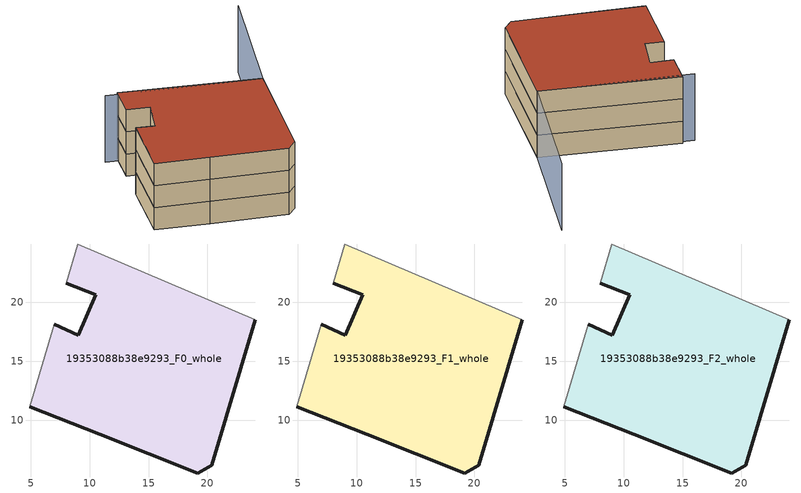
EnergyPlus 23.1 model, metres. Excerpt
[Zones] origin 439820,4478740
19353088b38e9293_F0_whole
 floor ground (EU_floor_Construction): 24.05,18.52 20.35,6.19 19.19,5.52 10.84,8.82 4.92,11.17 6.98,18.14 9.02,17.24 10.52,20.66 8.02,21.65 8.98,24.96 z0
 wall outside (EU_wall_Construction): 4.92,11.17 10.84,8.82 19.19,5.52 20.35,6.19 24.05,18.52 / 8.02,21.65 10.52,20.66 9.02,17.24 6.98,18.14 z0:3
 wall adiabatic (EU_wall_Construction): 6.98,18.14 4.92,11.17 / 24.05,18.52 8.98,24.96 8.02,21.65 z0:3
19353088b38e9293_F1_whole
 floor to 19353088b38e9293_F0_whole (EU_floor_Construction): 24.05,18.52 20.35,6.19 19.19,5.52 10.84,8.82 4.92,11.17 6.98,18.14 9.02,17.24 10.52,20.66 8.02,21.65 8.98,24.96 z3
 wall outside (EU_wall_Construction): 4.92,11.17 10.84,8.82 19.19,5.52 20.35,6.19 24.05,18.52 / 8.02,21.65 10.52,20.66 9.02,17.24 6.98,18.14 z3:6
 wall adiabatic (EU_wall_Construction): 6.98,18.14 4.92,11.17 / 24.05,18.52 8.98,24.96 8.02,21.65 z3:6
19353088b38e9293_F2_whole
 floor to 19353088b38e9293_F1_whole (EU_floor_Construction): 24.05,18.52 20.35,6.19 19.19,5.52 10.84,8.82 4.92,11.17 6.98,18.14 9.02,17.24 10.52,20.66 8.02,21.65 8.98,24.96 z6
 wall outside (EU_wall_Construction): 4.92,11.17 10.84,8.82 19.19,5.52 20.35,6.19 24.05,18.52 / 8.02,21.65 10.52,20.66 9.02,17.24 6.98,18.14 z6:9
 wall adiabatic (EU_wall_Construction): 6.98,18.14 4.92,11.17 / 24.05,18.52 8.98,24.96 8.02,21.65 z6:9
 roof outside (EU_roof_Construction): 20.35,6.19 24.05,18.52 8.98,24.96 8.02,21.65 10.52,20.66 9.02,17.24 6.98,18.14 4.92,11.17 10.84,8.82 19.19,5.52 z9
shading: 29.47,31.83 24.05,18.52 / 24.05,18.52 7.52,25.24 z0:9
[Building]
EU S2 Campaign: North Axis=0; Terrain=City; Solar Distribution=FullExterior
[Site:Location]
Madrid: Latitude=40.5; Longitude=-3.5; Time Zone=1; Elevation=609
[SizingPeriod:WeatherFileDays]
AnnualSizingPeriod: Begin Month=1; Begin Day of Month=1; End Month=12; End Day of Month=31; Day of Week for Start Day=Monday; Use Weather File Daylight Saving Period=No; Use Weather File Rain and Snow Indicators=No
[MATERIAL]
EU_InternalMass_Material: Roughness=MediumRough; Thickness=0.1; Conductivity=1; Density=1800; Specific Heat=900; Thermal Absorptance=0.9; Solar Absorptance=0.7; Visible Absorptance=0.7
[MATERIAL:NOMASS] Roughness=MediumRough; Thermal Absorptance=0.9; Solar Absorptance=0.7; Visible Absorptance=0.7
Name | Thermal Resistance
EU_wall_NoMass | 0.419739
EU_roof_NoMass | 0.352165
EU_floor_NoMass | 0.608284
[CONSTRUCTION]
EU_wall_Construction: EU_wall_NoMass
EU_roof_Construction: EU_roof_NoMass
EU_floor_Construction: EU_floor_NoMass
EU_InternalMass_Construction: EU_InternalMass_Material
[ZONE] Type=1; Multiplier=1; Ceiling Height=autocalculate; Floor Area=autocalculate; Part of Total Floor Area=Yes
Name | Volume
19353088b38e9293_F0_whole | 660.831
19353088b38e9293_F1_whole; 19353088b38e9293_F2_whole | 660.832
[INTERNALMASS] Construction=EU_InternalMass_Construction; Surface Area=205.87
Name | Zone or ZoneList
19353088b38e9293_F0_whole_EU_InternalMass | 19353088b38e9293_F0_whole
19353088b38e9293_F1_whole_EU_InternalMass | 19353088b38e9293_F1_whole
19353088b38e9293_F2_whole_EU_InternalMass | 19353088b38e9293_F2_whole
[OTHEREQUIPMENT] Fuel Type=Electricity; Design Level Calculation Method=Watts/Area; Power per Zone Floor Area=1; Fraction Latent=0; Fraction Radiant=0; Fraction Lost=0; Carbon Dioxide Generation Rate=0; EndUse Subcategory=EU_Step8_InternalGains
Name | Zone or ZoneList or Space or SpaceList | Schedule
EU_Step8_InternalGain_19353088b38e9293_F0_whole_f000 | 19353088b38e9293_F0_whole | EU_Step8_GainSchedule_19353088b38e9293_F0_whole_f000
EU_Step8_InternalGain_19353088b38e9293_F1_whole_f000 | 19353088b38e9293_F1_whole | EU_Step8_GainSchedule_19353088b38e9293_F1_whole_f000
EU_Step8_InternalGain_19353088b38e9293_F2_whole_f000 | 19353088b38e9293_F2_whole | EU_Step8_GainSchedule_19353088b38e9293_F2_whole_f000
[ZONEVENTILATION:DESIGNFLOWRATE] Schedule=EU_AlwaysOn; Design Flow Rate Calculation Method=AirChanges/Hour; Air Changes per Hour=0.703302; Ventilation Type=Natural; Fan Pressure Rise=0; Fan Total Efficiency=1; Constant Term Coefficient=1; Temperature Term Coefficient=0; Velocity Term Coefficient=0; Velocity Squared Term Coefficient=0; Minimum Indoor Temperature=-100; Maximum Indoor Temperature=100; Delta Temperature=-100; Minimum Outdoor Temperature=-100; Maximum Outdoor Temperature=100; Maximum Wind Speed=40
Name | Zone or ZoneList or Space or SpaceList
EU_ConstantAir_19353088b38e9293_F0_whole | 19353088b38e9293_F0_whole
EU_ConstantAir_19353088b38e9293_F1_whole | 19353088b38e9293_F1_whole
EU_ConstantAir_19353088b38e9293_F2_whole | 19353088b38e9293_F2_whole
[HVACTEMPLATE:THERMOSTAT] Constant Heating Setpoint=20; Constant Cooling Setpoint=50
EU_HeatOnly_19353088b38e9293_F0_whole; EU_HeatOnly_19353088b38e9293_F1_whole; EU_HeatOnly_19353088b38e9293_F2_whole
[HVACTEMPLATE:ZONE:IDEALLOADSAIRSYSTEM] System Availability Schedule=EU_AlwaysOn; Maximum Heating Supply Air Temperature=50; Minimum Cooling Supply Air Temperature=13; Maximum Heating Supply Air Humidity Ratio=0.0156; Minimum Cooling Supply Air Humidity Ratio=0.0077; Heating Limit=NoLimit; Cooling Limit=NoLimit; Heating Availability Schedule=EU_AlwaysOn; Cooling Availability Schedule=EU_CoolingOff; Dehumidification Control Type=ConstantSensibleHeatRatio; Cooling Sensible Heat Ratio=0.7; Dehumidification Setpoint=60; Humidification Control Type=None; Humidification Setpoint=30; Outdoor Air Method=None; Outdoor Air Flow Rate per Person=0.00944; Outdoor Air Flow Rate per Zone Floor Area=0; Outdoor Air Flow Rate per Zone=0; Demand Controlled Ventilation Type=None; Outdoor Air Economizer Type=NoEconomizer; Heat Recovery Type=None; Sensible Heat Recovery Effectiveness=0.7; Latent Heat Recovery Effectiveness=0.65
Name | Template Thermostat
19353088b38e9293_F0_whole | EU_HeatOnly_19353088b38e9293_F0_whole
19353088b38e9293_F1_whole | EU_HeatOnly_19353088b38e9293_F1_whole
19353088b38e9293_F2_whole | EU_HeatOnly_19353088b38e9293_F2_whole
[SIZING:ZONE] Zone Cooling Design Supply Air Temperature Input Method=SupplyAirTemperature; Zone Cooling Design Supply Air Temperature=13; Zone Heating Design Supply Air Temperature Input Method=SupplyAirTemperature; Zone Heating Design Supply Air Temperature=50; Zone Cooling Design Supply Air Humidity Ratio=0.008; Zone Heating Design Supply Air Humidity Ratio=0.008; Cooling Design Air Flow Method=DesignDay; Cooling Design Air Flow Rate=0; Cooling Minimum Air Flow per Zone Floor Area=0.000762; Cooling Minimum Air Flow=0; Cooling Minimum Air Flow Fraction=0.2; Heating Design Air Flow Method=DesignDay; Heating Design Air Flow Rate=0; Heating Maximum Air Flow per Zone Floor Area=0.002032; Heating Maximum Air Flow=0.141576; Heating Maximum Air Flow Fraction=0.3; Account for Dedicated Outdoor Air System=No; Dedicated Outdoor Air System Control Strategy=NeutralSupplyAir; Dedicated Outdoor Air Low Setpoint Temperature for Design=autosize; Dedicated Outdoor Air High Setpoint Temperature for Design=autosize; Zone Load Sizing Method=Sensible Load Only No Latent Load; Zone Latent Cooling Design Supply Air Humidity Ratio Input Method=HumidityRatioDifference; Zone Cooling Design Supply Air Humidity Ratio Difference=0.005; Zone Latent Heating Design Supply Air Humidity Ratio Input Method=HumidityRatioDifference; Zone Humidification Design Supply Air Humidity Ratio Difference=0.005
19353088b38e9293_F0_whole; 19353088b38e9293_F1_whole; 19353088b38e9293_F2_whole
[SCHEDULE:CONSTANT]
Name | Hourly Value
EU_AlwaysOn | 1
EU_CoolingOff | 0
[SCHEDULE:FILE] Column Number=1; Rows to Skip at Top=0; Number of Hours of Data=8760; Column Separator=Comma; Interpolate to Timestep=No; Minutes per Item=60; Adjust Schedule for Daylight Savings=Yes
Name | File
EU_Step8_GainSchedule_19353088b38e9293_F0_whole_f000 | ../../schedules/19353088b38e9293/19353088b38e9293_F0_whole_f000_gain.csv
EU_Step8_GainSchedule_19353088b38e9293_F1_whole_f000 | ../../schedules/19353088b38e9293/19353088b38e9293_F1_whole_f000_gain.csv
EU_Step8_GainSchedule_19353088b38e9293_F2_whole_f000 | ../../schedules/19353088b38e9293/19353088b38e9293_F2_whole_f000_gain.csv
